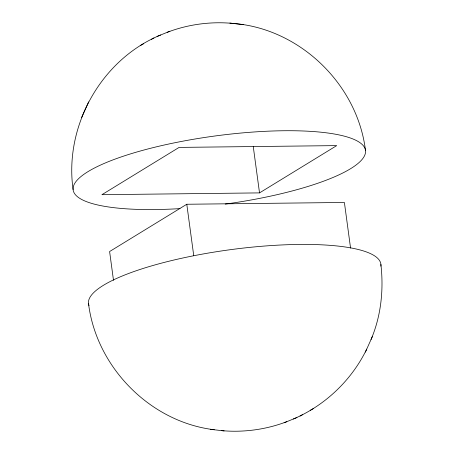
<?xml version="1.0" encoding="UTF-8"?>
<svg xmlns="http://www.w3.org/2000/svg" width="454" height="454" viewBox="0 0 454 454"><rect width="100%" height="100%" fill="white"/><g stroke="black" fill="none" stroke-linecap="round" stroke-linejoin="round"><path stroke-width="0.68" d="M160.608 35.009C101.236 59.508 64.003 126.138 73.105 189.579M371.054 339.501C381.099 315.978 383.795 289.72 380.895 264.421M88.609 101.889L81.533 117.671M293.392 418.991C325.109 405.49 351.697 380.134 366.719 349.126M365.391 352.111L372.467 336.329M350.562 248.083L344.393 202.461L186.787 204.255L109.607 251.539L113.494 280.317M259.523 192.893L336.709 145.609L179.103 147.402L101.917 194.692L259.523 192.893L253.258 146.568M151.301 39.413L153.951 37.932M140.456 45.508L143.725 43.68M300.049 416.068L302.699 414.587M310.275 410.32L313.544 408.492M167.174 32.336C187.911 24.38 210.656 21.315 232.766 23.404C299.595 28.25 357.57 84.262 365.521 150.717M221.234 430.596C243.344 432.685 266.089 429.62 286.826 421.664M157.067 36.456L169.858 31.235M284.142 422.765L296.933 417.544M243.531 24.686L229.86 23.069M88.479 303.283C96.271 367.235 150.189 422.061 214.299 429.756M210.469 429.314L224.14 430.931M186.787 204.255L193.716 255.494M89.035 305.565A147.499 34.43 -7.7 0 1 230.201 249.711A147.499 34.43 -7.7 0 1 380.872 266.169M179.966 208.619A147.499 34.43 -7.7 0 1 106.69 162.379A147.499 34.43 -7.7 0 1 350.375 138.005A147.499 34.43 -7.7 0 1 225.207 204.096"/></g></svg>
